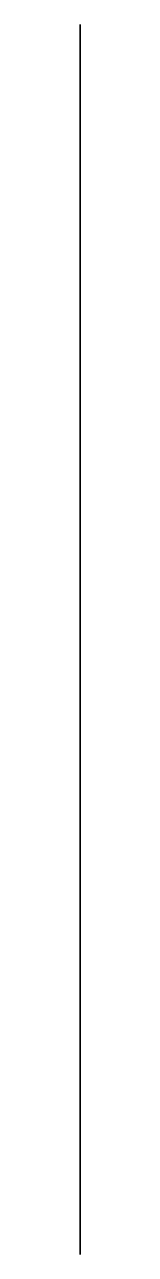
# Model space of a CAD drawing. Extents: x 0 to 0, y -0.5 to 0.
import ezdxf

# ---------------------------------------------------------------- set-up
doc = ezdxf.new("R2010")
doc.units = 0
doc.layers.add('FLAG', color=1, linetype='CONTINUOUS')

msp = doc.modelspace()

# ---------------------------------------------------------------- linework, layer by layer
at = {"layer": 'FLAG'}
for points in [[(0, 0, 8), (0, -0.5, 8), (0, -0.5, 7), (0, 0, 7)], [(0, 0, 7), (0, -0.5, 7), (0, -0.5, 8), (0, 0, 8)]]:
    msp.add_3dface(points, dxfattribs=at)

doc.saveas('drawing.dxf')
